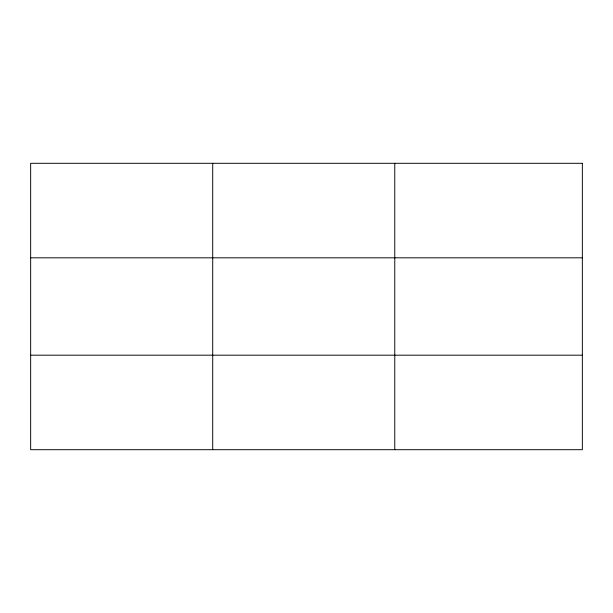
<?xml version="1.0" encoding="UTF-8"?>
<svg xmlns="http://www.w3.org/2000/svg" width="613" height="613" viewBox="0 0 613 613"><rect width="100%" height="100%" fill="white"/><g stroke="black" fill="none" stroke-linecap="round" stroke-linejoin="round"><path stroke-width="0.92" d="M212.711 163.303L212.711 449.697M394.772 163.303L394.772 449.697M30.65 257.812L582.35 257.812M30.65 355.188L582.35 355.188M582.35 163.303L582.35 449.697L30.65 449.697L30.65 163.303L582.35 163.303"/></g></svg>
